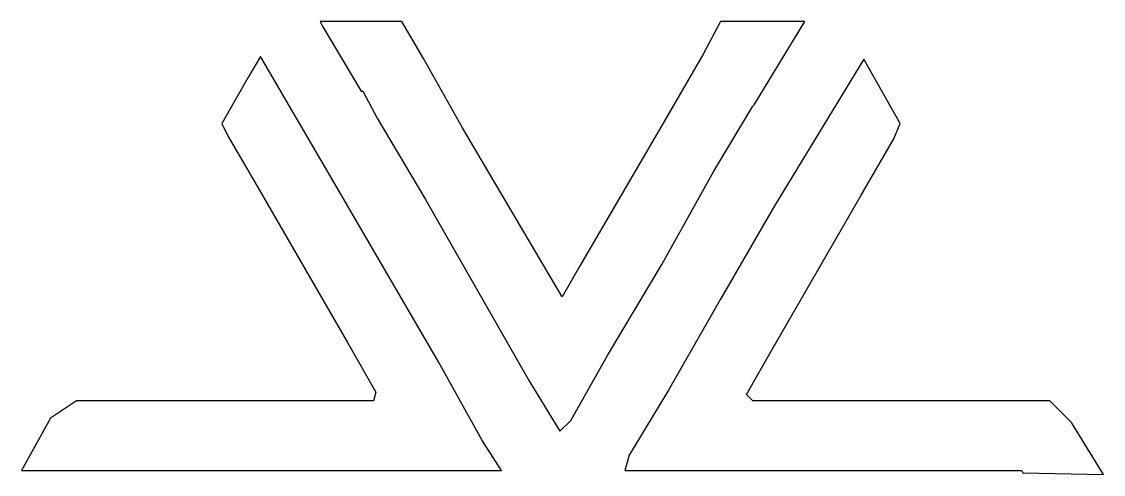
# Model space of a CAD drawing. Header units: centimetres. Extents: x -33.8 to 29.1, y -41.9 to 41.6.
# Drawn here: x -4.29 to 1.68, y -25.39 to -22.89 of the extents above; entities that cross this region are included whole.
import ezdxf

# ---------------------------------------------------------------- set-up
doc = ezdxf.new("R2010")
doc.units = ezdxf.units.CM
doc.header["$MEASUREMENT"] = 0
doc.layers.add('layer 1', color=7, linetype='Continuous')

msp = doc.modelspace()

# ---------------------------------------------------------------- linework, layer by layer
at = {"layer": 'layer 1', "color": 177}
for points, knots in [([(-2.38725, -22.89083), (-2.38725, -22.89083), (-2.38725, -22.89083), (-2.38725, -22.89083), (-2.38725, -22.89083), (-2.38725, -22.89083), (-2.19584, -22.89083), (-2.19584, -22.89083), (-2.19584, -22.89083), (-2.19584, -22.89083), (-2.07623, -23.09407), (-2.07623, -23.09407), (-2.07623, -23.09407), (-2.07623, -23.09407), (-1.86091, -23.47668), (-1.86091, -23.47668), (-1.86091, -23.47668), (-1.86091, -23.47668), (-1.39442, -24.26578), (-1.39442, -24.26578), (-1.39442, -24.26578), (-1.39442, -24.26578), (-1.31068, -24.40928), (-1.31068, -24.40928), (-1.31068, -24.40928), (-1.31068, -24.40928), (-1.21499, -24.24188), (-1.21499, -24.24188), (-1.21499, -24.24188), (-1.21499, -24.24188), (-0.74848, -23.44081), (-0.74848, -23.44081), (-0.74848, -23.44081), (-0.74848, -23.44081), (-0.53315, -23.07018), (-0.53315, -23.07018), (-0.53315, -23.07018), (-0.53315, -23.07018), (-0.43747, -22.89083), (-0.43747, -22.89083), (-0.43747, -22.89083), (-0.43747, -22.89083), (-0.22217, -22.89083), (-0.22217, -22.89083), (-0.22217, -22.89083), (-0.22217, -22.89083), (0.029, -22.89083), (0.029, -22.89083), (0.029, -22.89083), (0.029, -22.89083), (-0.25013, -23.34919), (-0.25013, -23.34919), (-0.25013, -23.34919), (-0.25013, -23.34919), (-0.25804, -23.35713), (-0.25804, -23.35713), (-0.25804, -23.35713), (-0.25804, -23.35713), (-0.47336, -23.71579), (-0.47336, -23.71579), (-0.47336, -23.71579), (-0.47336, -23.71579), (-0.76045, -24.22994), (-0.76045, -24.22994), (-0.76045, -24.22994), (-0.76045, -24.22994), (-1.05949, -24.73208), (-1.05949, -24.73208), (-1.05949, -24.73208), (-1.05949, -24.73208), (-1.26284, -25.09077), (-1.26284, -25.09077), (-1.26284, -25.09077), (-1.26284, -25.09077), (-1.32263, -25.15056), (-1.32263, -25.15056), (-1.32263, -25.15056), (-1.32263, -25.15056), (-1.49011, -24.87555), (-1.49011, -24.87555), (-1.49011, -24.87555), (-1.49011, -24.87555), (-2.06426, -23.87124), (-2.06426, -23.87124), (-2.06426, -23.87124), (-2.06426, -23.87124), (-2.33155, -23.42265), (-2.33155, -23.42265), (-2.33155, -23.42265), (-2.33155, -23.42265), (-2.41117, -23.27344), (-2.41117, -23.27344), (-2.41117, -23.27344), (-2.41117, -23.27344), (-2.42044, -23.27344), (-2.42044, -23.27344), (-2.42044, -23.27344), (-2.42044, -23.27344), (-2.63113, -22.91983), (-2.63113, -22.91983), (-2.63113, -22.91983), (-2.63113, -22.91983), (-2.64659, -22.89083), (-2.64659, -22.89083), (-2.64659, -22.89083), (-2.64659, -22.89083), (-2.38725, -22.89083), (-2.38725, -22.89083)], [0, 0, 0, 0, 0.0357143, 0.0357143, 0.0357143, 0.0357143, 0.0714286, 0.0714286, 0.0714286, 0.0714286, 0.1071429, 0.1071429, 0.1071429, 0.1071429, 0.1428571, 0.1428571, 0.1428571, 0.1428571, 0.1785714, 0.1785714, 0.1785714, 0.1785714, 0.2142857, 0.2142857, 0.2142857, 0.2142857, 0.25, 0.25, 0.25, 0.25, 0.2857143, 0.2857143, 0.2857143, 0.2857143, 0.3214286, 0.3214286, 0.3214286, 0.3214286, 0.3571429, 0.3571429, 0.3571429, 0.3571429, 0.3928571, 0.3928571, 0.3928571, 0.3928571, 0.4285714, 0.4285714, 0.4285714, 0.4285714, 0.4642857, 0.4642857, 0.4642857, 0.4642857, 0.5, 0.5, 0.5, 0.5, 0.5357143, 0.5357143, 0.5357143, 0.5357143, 0.5714286, 0.5714286, 0.5714286, 0.5714286, 0.6071429, 0.6071429, 0.6071429, 0.6071429, 0.6428571, 0.6428571, 0.6428571, 0.6428571, 0.6785714, 0.6785714, 0.6785714, 0.6785714, 0.7142857, 0.7142857, 0.7142857, 0.7142857, 0.75, 0.75, 0.75, 0.75, 0.7857143, 0.7857143, 0.7857143, 0.7857143, 0.8214286, 0.8214286, 0.8214286, 0.8214286, 0.8571429, 0.8571429, 0.8571429, 0.8571429, 0.8928571, 0.8928571, 0.8928571, 0.8928571, 0.9285714, 0.9285714, 0.9285714, 0.9285714, 1, 1, 1, 1]), ([(-3.99012, -24.98316), (-3.99012, -24.98316), (-3.99012, -24.98316), (-3.99012, -24.98316), (-3.99012, -24.98316), (-3.99012, -24.98316), (-3.64321, -24.98316), (-3.64321, -24.98316), (-3.64321, -24.98316), (-3.64321, -24.98316), (-3.15277, -24.98316), (-3.15277, -24.98316), (-3.15277, -24.98316), (-3.15277, -24.98316), (-2.67433, -24.98316), (-2.67433, -24.98316), (-2.67433, -24.98316), (-2.67433, -24.98316), (-2.35135, -24.98316), (-2.35135, -24.98316), (-2.35135, -24.98316), (-2.35135, -24.98316), (-2.3394, -24.93534), (-2.3394, -24.93534), (-2.3394, -24.93534), (-2.3394, -24.93534), (-2.49488, -24.66034), (-2.49488, -24.66034), (-2.49488, -24.66034), (-2.49488, -24.66034), (-2.98532, -23.81145), (-2.98532, -23.81145), (-2.98532, -23.81145), (-2.98532, -23.81145), (-3.15277, -23.5245), (-3.15277, -23.5245), (-3.15277, -23.5245), (-3.15277, -23.5245), (-3.18867, -23.45276), (-3.18867, -23.45276), (-3.18867, -23.45276), (-3.18867, -23.45276), (-3.04514, -23.20168), (-3.04514, -23.20168), (-3.04514, -23.20168), (-3.04514, -23.20168), (-2.97569, -23.08272), (-2.97569, -23.08272), (-2.97569, -23.08272), (-2.97569, -23.08272), (-2.57862, -23.76364), (-2.57862, -23.76364), (-2.57862, -23.76364), (-2.57862, -23.76364), (-1.99249, -24.76794), (-1.99249, -24.76794), (-1.99249, -24.76794), (-1.99249, -24.76794), (-1.75325, -25.19837), (-1.75325, -25.19837), (-1.75325, -25.19837), (-1.75325, -25.19837), (-1.64561, -25.36577), (-1.64561, -25.36577), (-1.64561, -25.36577), (-1.64561, -25.36577), (-1.84896, -25.36577), (-1.84896, -25.36577), (-1.84896, -25.36577), (-1.84896, -25.36577), (-2.3394, -25.36577), (-2.3394, -25.36577), (-2.3394, -25.36577), (-2.3394, -25.36577), (-3.49968, -25.36577), (-3.49968, -25.36577), (-3.49968, -25.36577), (-3.49968, -25.36577), (-3.82264, -25.36577), (-3.82264, -25.36577), (-3.82264, -25.36577), (-3.82264, -25.36577), (-4.29316, -25.36577), (-4.29316, -25.36577), (-4.29316, -25.36577), (-4.29316, -25.36577), (-4.13365, -25.07882), (-4.13365, -25.07882), (-4.13365, -25.07882), (-4.13365, -25.07882), (-3.99012, -24.98316), (-3.99012, -24.98316)], [0, 0, 0, 0, 0.0416667, 0.0416667, 0.0416667, 0.0416667, 0.0833333, 0.0833333, 0.0833333, 0.0833333, 0.125, 0.125, 0.125, 0.125, 0.1666667, 0.1666667, 0.1666667, 0.1666667, 0.2083333, 0.2083333, 0.2083333, 0.2083333, 0.25, 0.25, 0.25, 0.25, 0.2916667, 0.2916667, 0.2916667, 0.2916667, 0.3333333, 0.3333333, 0.3333333, 0.3333333, 0.375, 0.375, 0.375, 0.375, 0.4166667, 0.4166667, 0.4166667, 0.4166667, 0.4583333, 0.4583333, 0.4583333, 0.4583333, 0.5, 0.5, 0.5, 0.5, 0.5416667, 0.5416667, 0.5416667, 0.5416667, 0.5833333, 0.5833333, 0.5833333, 0.5833333, 0.625, 0.625, 0.625, 0.625, 0.6666667, 0.6666667, 0.6666667, 0.6666667, 0.7083333, 0.7083333, 0.7083333, 0.7083333, 0.75, 0.75, 0.75, 0.75, 0.7916667, 0.7916667, 0.7916667, 0.7916667, 0.8333333, 0.8333333, 0.8333333, 0.8333333, 0.875, 0.875, 0.875, 0.875, 0.9166667, 0.9166667, 0.9166667, 0.9166667, 1, 1, 1, 1]), ([(0.55536, -23.45276), (0.55536, -23.45276), (0.55536, -23.45276), (0.55536, -23.45276), (0.55536, -23.45276), (0.55536, -23.45276), (0.51946, -23.53647), (0.51946, -23.53647), (0.51946, -23.53647), (0.51946, -23.53647), (0.34003, -23.84732), (0.34003, -23.84732), (0.34003, -23.84732), (0.34003, -23.84732), (-0.15038, -24.69621), (-0.15038, -24.69621), (-0.15038, -24.69621), (-0.15038, -24.69621), (-0.29394, -24.94729), (-0.29394, -24.94729), (-0.29394, -24.94729), (-0.29394, -24.94729), (-0.25804, -24.98316), (-0.25804, -24.98316), (-0.25804, -24.98316), (-0.25804, -24.98316), (0.07689, -24.98316), (0.07689, -24.98316), (0.07689, -24.98316), (0.07689, -24.98316), (0.5673, -24.98316), (0.5673, -24.98316), (0.5673, -24.98316), (0.5673, -24.98316), (1.0458, -24.98316), (1.0458, -24.98316), (1.0458, -24.98316), (1.0458, -24.98316), (1.38073, -24.98316), (1.38073, -24.98316), (1.38073, -24.98316), (1.38073, -24.98316), (1.50034, -25.10271), (1.50034, -25.10271), (1.50034, -25.10271), (1.50034, -25.10271), (1.67592, -25.38795), (1.67592, -25.38795), (1.67592, -25.38795), (1.67592, -25.38795), (1.23204, -25.37944), (1.23204, -25.37944), (1.23204, -25.37944), (1.23204, -25.37944), (1.2252, -25.36577), (1.2252, -25.36577), (1.2252, -25.36577), (1.2252, -25.36577), (1.02187, -25.36577), (1.02187, -25.36577), (1.02187, -25.36577), (1.02187, -25.36577), (0.51946, -25.36577), (0.51946, -25.36577), (0.51946, -25.36577), (0.51946, -25.36577), (-0.64082, -25.36577), (-0.64082, -25.36577), (-0.64082, -25.36577), (-0.64082, -25.36577), (-0.96377, -25.36577), (-0.96377, -25.36577), (-0.96377, -25.36577), (-0.96377, -25.36577), (-0.93985, -25.28206), (-0.93985, -25.28206), (-0.93985, -25.28206), (-0.93985, -25.28206), (-0.72456, -24.9234), (-0.72456, -24.9234), (-0.72456, -24.9234), (-0.72456, -24.9234), (-0.43747, -24.42123), (-0.43747, -24.42123), (-0.43747, -24.42123), (-0.43747, -24.42123), (-0.13843, -23.90711), (-0.13843, -23.90711), (-0.13843, -23.90711), (-0.13843, -23.90711), (0.35397, -23.09849), (0.35397, -23.09849), (0.35397, -23.09849), (0.35397, -23.09849), (0.55536, -23.45276), (0.55536, -23.45276)], [0, 0, 0, 0, 0.04, 0.04, 0.04, 0.04, 0.08, 0.08, 0.08, 0.08, 0.12, 0.12, 0.12, 0.12, 0.16, 0.16, 0.16, 0.16, 0.2, 0.2, 0.2, 0.2, 0.24, 0.24, 0.24, 0.24, 0.28, 0.28, 0.28, 0.28, 0.32, 0.32, 0.32, 0.32, 0.36, 0.36, 0.36, 0.36, 0.4, 0.4, 0.4, 0.4, 0.44, 0.44, 0.44, 0.44, 0.48, 0.48, 0.48, 0.48, 0.52, 0.52, 0.52, 0.52, 0.56, 0.56, 0.56, 0.56, 0.6, 0.6, 0.6, 0.6, 0.64, 0.64, 0.64, 0.64, 0.68, 0.68, 0.68, 0.68, 0.72, 0.72, 0.72, 0.72, 0.76, 0.76, 0.76, 0.76, 0.8, 0.8, 0.8, 0.8, 0.84, 0.84, 0.84, 0.84, 0.88, 0.88, 0.88, 0.88, 0.92, 0.92, 0.92, 0.92, 1, 1, 1, 1])]:
    msp.add_open_spline(points, degree=3, knots=knots, dxfattribs=at)

doc.saveas('drawing.dxf')
